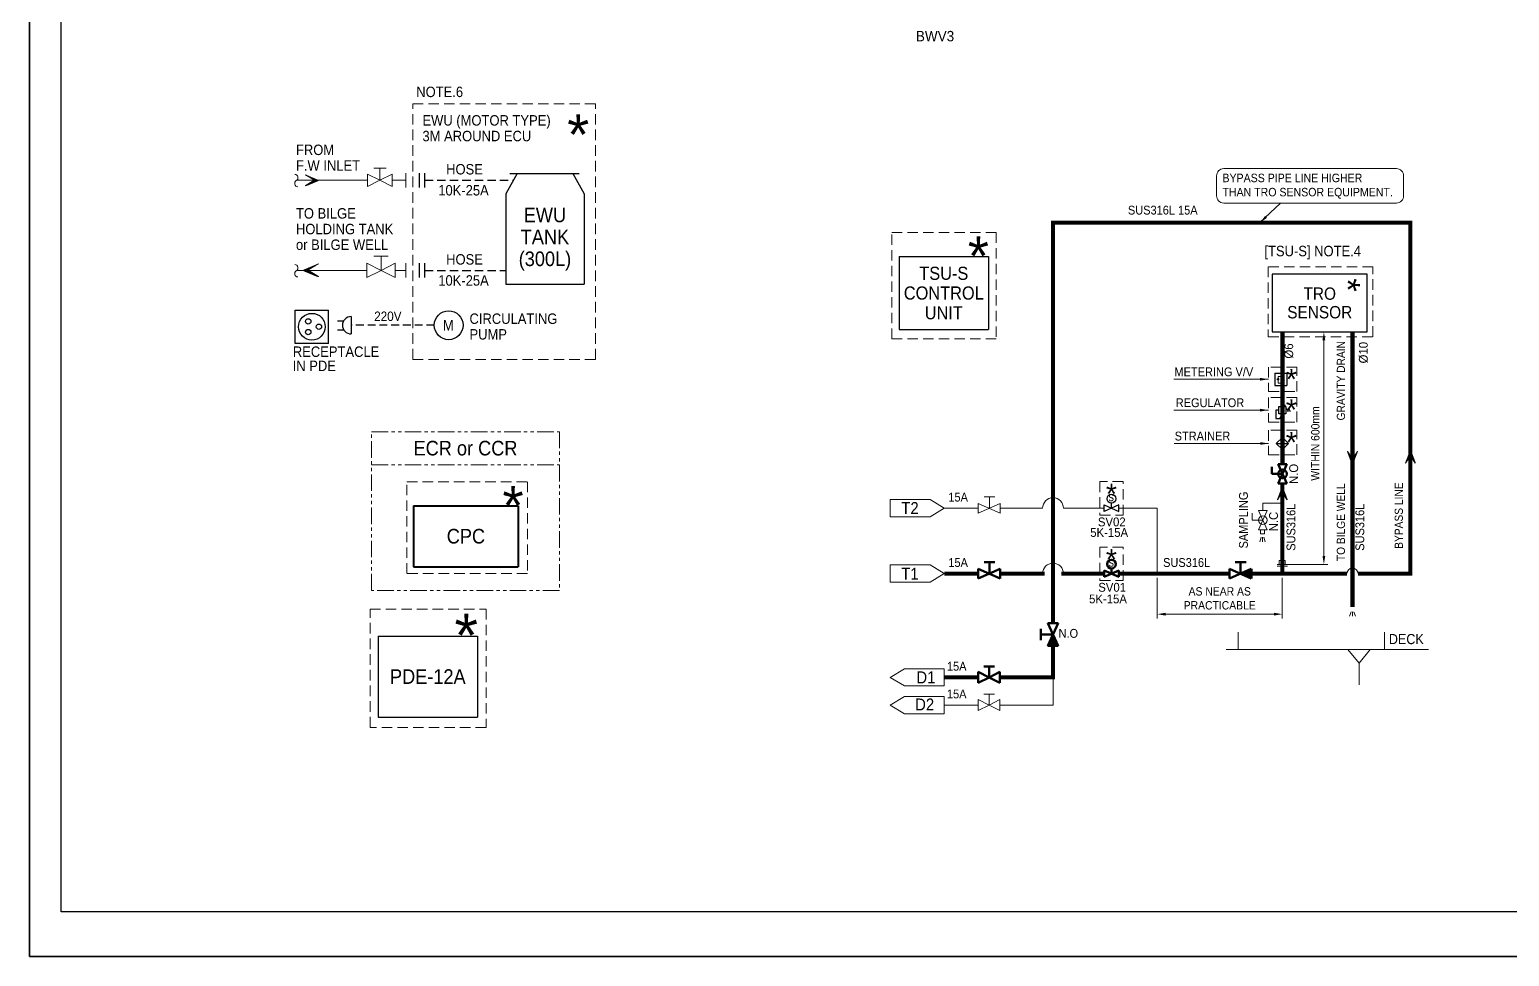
# Model space of a CAD drawing. Extents: x -553847 to 4496999, y 514150 to 878882.
# Drawn here: x 4364381 to 4399829, y 721680 to 743871 of the extents above; entities that cross this region are included whole.
import ezdxf

# ---------------------------------------------------------------- set-up
doc = ezdxf.new("R2010")
doc.units = 0
doc.header["$LTSCALE"] = 25
doc.header["$MEASUREMENT"] = 0
doc.header["$PDMODE"] = 3
doc.header["$PDSIZE"] = -7
for name, pattern in [('_DASH', [0.6, 0.4, -0.2]), ('ACAD_ISO03W100', [30, 12, -18]), ('DASHED', [0.75, 0.5, -0.25]), ('DASHED2', [0.375, 0.25, -0.125]), ('HIDDEN', [0.375, 0.25, -0.125]), ('PHANTOM2', [31.75, 15.875, -3.175, 3.175, -3.175, 3.175, -3.175])]:
    doc.linetypes.add(name, pattern=pattern)
doc.layers.get('0').update_dxf_attribs({"linetype": 'CONTINUOUS', "lineweight": 9})
doc.layers.get('DEFPOINTS').update_dxf_attribs({"linetype": 'CONTINUOUS'})
doc.layers.add('0.1 Defpoints', color=7, linetype='CONTINUOUS', plot=False)
doc.layers.add('0.2 Dwg sheet', color=7, linetype='CONTINUOUS')
doc.layers.add('0.3 Text', color=7, linetype='CONTINUOUS')
for name, color, linetype, lineweight in [('0.4 Maker scope box', 3, 'HIDDEN', 9), ('0.5 Dim', 1, 'CONTINUOUS', 9), ('1.1 Y_Pipe', 7, 'CONTINUOUS', 13), ('1.5 M_Equip', 4, 'CONTINUOUS', 30), ('1.6 M_Cable', 2, 'CONTINUOUS', 25), ('1.9 Arrow', 1, 'CONTINUOUS', 9)]:
    doc.layers.add(name, color=color, linetype=linetype, lineweight=lineweight)
doc.layers.add('2.1 Valve open', color=7, linetype='CONTINUOUS', lineweight=50, true_color=0x1b21e4)
doc.layers.add('2.3 TSU sampling line', color=7, linetype='DASHED2', true_color=0xf4541a)
doc.styles.add('ARIAL', font='arial.ttf')
doc.styles.get("Standard").update_dxf_attribs({"font": '', "width": 0.95, "height": 250})
doc.styles.get('Standard').set_extended_font_data('Gulim')
doc.dimstyles.new('TC50', dxfattribs={"dimtxt": 250, "dimasz": 200, "dimexe": 100, "dimexo": 100, "dimgap": 100, "dimtad": 1, "dimtoh": 1, "dimdec": 0, "dimrnd": 0.0005, "dimzin": 9, "dimdsep": 46, "dimtxsty": 'Standard', "dimcen": -3.5, "dimclrd": 1, "dimclre": 1, "dimazin": 2, "dimtfac": 0.6, "dimtdec": 0, "dimtmove": 0, "dimatfit": 3, "dimfxl": 4, "dimtolj": 1, "dimlwd": 15, "dimlwe": 15, "dimarcsym": 0})
pattern_1 = [(13.885806738, (4366117.364324, 686644.494014), (-0.00395095011, 0.015982025189), [])]

# ---------------------------------------------------------------- blocks, each defined once
blk = doc.blocks.new('양식 51-Q-02-08')
at = {"layer": '0.1 Defpoints'}
blk.add_lwpolyline([(-2677005, 1033560), (-2613196, 1033560), (-2613196, 988132), (-2677005, 988132)], close=True, dxfattribs=at)
at = {"layer": '0.2 Dwg sheet'}
blk.add_lwpolyline([(-2613953, 989196), (-2676245, 989196), (-2676245, 1032800), (-2613953, 1032800)], close=True, dxfattribs=at)
blk = doc.blocks.new('*D219')
at = {"color": 1, "linetype": 'ByBlock', "lineweight": 15, "ltscale": 30, "transparency": 16777216}
for p, q in [((4391393, 730745), (4391393, 729774)), ((4394388, 730745), (4394388, 729774)), ((4394188, 729874), (4391593, 729874))]:
    blk.add_line(p, q, dxfattribs=at)
at = {"color": 1, "linetype": 'Continuous', "ltscale": 30, "transparency": 16777216}
for points in [[(4391593, 729907), (4391593, 729840), (4391393, 729874)], [(4394188, 729907), (4394188, 729840), (4394388, 729874)]]:
    blk.add_solid(points, dxfattribs=at)
at = {"layer": 'DEFPOINTS', "color": 0, "linetype": 'Continuous', "ltscale": 30, "transparency": 16777216}
for p in [(4391393, 730845), (4394388, 730845), (4391393, 729874)]:
    blk.add_point(p, dxfattribs=at)
at = {"color": 0, "linetype": 'Continuous', "ltscale": 30, "transparency": 16777216, "insert": (4392890, 730252), "char_height": 250, "attachment_point": 5}
blk.add_mtext('\\A1;{\\H0.8x;AS NEAR AS  \\PPRACTICABLE}', dxfattribs=at)
blk = doc.blocks.new('*D220')
at = {"color": 1, "linetype": 'ByBlock', "lineweight": 15, "ltscale": 30, "transparency": 16777216}
for p, q in [((4395485, 736632), (4395485, 736632)), ((4395385, 731267), (4395385, 736432))]:
    blk.add_line(p, q, dxfattribs=at)
at = {"color": 1, "linetype": 'Continuous', "ltscale": 30, "transparency": 16777216}
for points in [[(4395351, 736432), (4395418, 736432), (4395385, 736632)], [(4395351, 731267), (4395418, 731267), (4395385, 731067)]]:
    blk.add_solid(points, dxfattribs=at)
at = {"layer": 'DEFPOINTS', "color": 0, "linetype": 'Continuous', "ltscale": 30, "transparency": 16777216}
for p in [(4395385, 736632), (4395385, 736632), (4395385, 731067)]:
    blk.add_point(p, dxfattribs=at)
at = {"color": 0, "linetype": 'Continuous', "ltscale": 30, "transparency": 16777216, "insert": (4395181, 733961), "char_height": 250, "attachment_point": 5, "rotation": 90}
blk.add_mtext('\\A1;{\\H0.8x;WITHIN 600mm}', dxfattribs=at)

msp = doc.modelspace()

# ---------------------------------------------------------------- hatches: boundary and pattern name
at = {"layer": '0.5 Dim'}
h = msp.add_hatch(dxfattribs=at)
h.set_pattern_fill('ANSI31', color=256, scale=0.005185, angle=328.88581)
h.set_pattern_definition(pattern_1)
h.paths.add_polyline_path([(4394412, 735475), (4394438.9, 735465.1), (4394414.8, 735479.7)])
h = msp.add_hatch(dxfattribs=at)
h.set_pattern_fill('ANSI31', color=256, scale=0.005185, angle=328.88581)
h.set_pattern_definition(pattern_1)
h.paths.add_polyline_path([(4394417.6, 735484.3), (4394438.9, 735465.1), (4394414.8, 735479.7)])
at = {"layer": '0.5 Dim', "linetype": 'Continuous', "ltscale": 30}
h = msp.add_hatch(dxfattribs=at)
h.set_pattern_fill('ANSI31', color=256, angle=90)
h.set_pattern_definition([(135, (4381915.17488, 2180256.27789), (-0.088388347648, -0.088388347648), [])])
h.paths.add_polyline_path([(4395952.3, 733770.2), (4396069.6, 733588.9), (4396186.9, 733770.2), (4396069.6, 733463.3)])
h = msp.add_hatch(dxfattribs=at)
h.set_pattern_fill('ANSI31', color=256, angle=90)
h.set_pattern_definition([(135, (4383301.96936, 2180589.99106), (-0.088388347648, -0.088388347648), [])])
h.paths.add_polyline_path([(4397339.1, 733490), (4397456.4, 733671.3), (4397573.7, 733490), (4397456.4, 733797)])
h = msp.add_hatch(dxfattribs=at)
h.set_pattern_fill('ANSI31', color=256, angle=90)
h.set_pattern_definition([(135, (4380233.16393, 2179711.06503), (-0.088388347648, -0.088388347648), [])])
h.paths.add_polyline_path([(4394270.3, 732611.1), (4394387.6, 732792.4), (4394504.9, 732611.1), (4394387.6, 732918)])
at = {"layer": '1.1 Y_Pipe'}
msp.add_hatch(color=256, dxfattribs=at).paths.add_polyline_path([(4393386.5, 730844.7), (4393647.2, 730960.5), (4393647.2, 730729)])
h = msp.add_hatch(dxfattribs=at)
h.set_pattern_fill('ANSI31', color=256, scale=0.88616, angle=90)
h.set_pattern_definition([(135, (4725684.18578, 606545.97657), (-0.078326218152, -0.078326218152), [])])
h.paths.add_polyline_path([(4388896.8, 729388.1), (4389019.5, 729114.1), (4388775.8, 729113.3)])
at = {"layer": '1.5 M_Equip'}
h = msp.add_hatch(color=256, dxfattribs=at)
h.paths.add_polyline_path([(4394391.5, 734849.7), (4394401.9, 734812.2), (4394380.9, 734812.2)])
h.paths.add_polyline_path([(4394380.8, 734705.6), (4394401.8, 734705.5), (4394391.3, 734668.1)])
at = {"layer": '1.9 Arrow'}
h = msp.add_hatch(dxfattribs=at)
h.set_pattern_fill('ANSI31', color=1, scale=0.459104, angle=-180, style=0)
h.set_pattern_definition([(225, (4695849.47435, 1134025.13509), (0.0405794473345, -0.0405794473345), [])])
h.paths.add_polyline_path([(4370988.3, 740391.5), (4371202.4, 740261.6), (4370988.3, 740131.7), (4371299.8, 740261.6)])
h = msp.add_hatch(dxfattribs=at)
h.set_pattern_fill('ANSI31', color=1, scale=0.542545, style=0)
h.set_pattern_definition([(315, (3987397.6862, 1203436.819964), (-0.0479546550996, -0.0479546550996), [])])
h.paths.add_polyline_path([(4371301.6, 738261.3), (4371048.5, 738107.8), (4371301.6, 737954.3), (4370933.5, 738107.8)])
at = {"layer": '2.1 Valve open'}
msp.add_hatch(color=256, dxfattribs=at).paths.add_polyline_path([(4393386.5, 730844.7), (4393647.2, 730960.5), (4393647.2, 730729)])
h = msp.add_hatch(dxfattribs=at)
h.set_pattern_fill('ANSI31', color=256, scale=0.88616, angle=90)
h.set_pattern_definition([(135, (4725684.18578, 606545.97657), (-0.078326218152, -0.078326218152), [])])
h.paths.add_polyline_path([(4388896.8, 729388.1), (4389019.5, 729114.1), (4388775.8, 729113.3)])

# ---------------------------------------------------------------- linework, layer by layer
at = {"color": 1, "linetype": 'Continuous', "lineweight": 15, "ltscale": 30}
for p, q in [((4394391.5, 736631.8), (4395484.7, 736631.8)), ((4394387.6, 731067.2), (4395480.8, 731067.2))]:
    msp.add_line(p, q, dxfattribs=at)
at = {"layer": '0.1 Defpoints', "color": 4, "linetype": 'ByBlock'}
msp.add_lwpolyline([(4364381.2, 721679.7), (4428190.1, 721679.7), (4428190.1, 767107.6), (4364381.2, 767107.6)], close=True, dxfattribs=at)
at = {"layer": '0.3 Text'}
for p, q in [((4394205.9, 735645.7, 0), (4394205.9, 735351.7, 0)), ((4394205.9, 735645.7, 0), (4394500, 735645.7, 0)), ((4394500, 735645.7, 0), (4394500, 735351.7, 0)), ((4394205.9, 735351.7, 0), (4394500, 735351.7, 0)), ((4394244.8, 733960.7), (4394391.5, 734107.3)), ((4394391.5, 733814), (4394244.8, 733960.7)), ((4394538.1, 733960.7), (4394391.5, 734107.3)), ((4394391.5, 733814), (4394538.1, 733960.7))]:
    msp.add_line(p, q, dxfattribs=at)
at = {"layer": '0.3 Text', "linetype": 'ACAD_ISO03W100'}
msp.add_line((4394244.8, 733960.7), (4394538.1, 733960.7), dxfattribs=at)
at = {"layer": '0.4 Maker scope box', "linetype": 'DASHED', "lineweight": 15, "ltscale": 20}
msp.add_line((4377934.9, 735975.1), (4377934.9, 742096), dxfattribs=at)
msp.add_lwpolyline([(4377934.9, 735975.1), (4373560.3, 735975.1), (4373560.3, 742096), (4377934.9, 742096)], dxfattribs=at)
at = {"layer": '0.4 Maker scope box', "linetype": 'DASHED', "lineweight": 15, "ltscale": 20, "elevation": 0}
for points in [[(4385034.1, 739015.9), (4387536.1, 739015.9), (4387536.1, 736467.1), (4385034.1, 736467.1)], [(4394060.7, 735204.9), (4394739.1, 735204.9), (4394739.1, 735790), (4394060.7, 735790)], [(4394060.7, 734474.5), (4394739.1, 734474.5), (4394739.1, 735059.6), (4394060.7, 735059.6)], [(4394060.7, 733693), (4394739.1, 733693), (4394739.1, 734278.2), (4394060.7, 734278.2)], [(4390573.2, 733047.9), (4390020.9, 733047.9), (4390020.9, 732243.8), (4390573.2, 732243.8)], [(4390573.2, 731481.9), (4390020.9, 731481.9), (4390020.9, 730677.7), (4390573.2, 730677.7)]]:
    msp.add_lwpolyline(points, close=True, dxfattribs=at)
at = {"layer": '0.4 Maker scope box', "linetype": 'DASHED', "lineweight": 15, "ltscale": 20}
for points in [[(4394051.7, 736518.1), (4396557.3, 736518.1), (4396557.3, 738190.4), (4394051.7, 738190.4)], [(4376304.4, 730847.7), (4373420.8, 730847.7), (4373420.8, 733043.7), (4376304.4, 733043.7)], [(4372536.1, 729995.7), (4375316.1, 729995.7), (4375316.1, 727163.7), (4372536.1, 727163.7)]]:
    msp.add_lwpolyline(points, close=True, dxfattribs=at)
at = {"layer": '0.5 Dim'}
for p, q in [((4394391.5, 735565.2, 0), (4394285.9, 735565.2, 0)), ((4394285.9, 735565.2, 0), (4394285.9, 735521.4, 0)), ((4394391.5, 735645.7, 0), (4394391.5, 735351.7, 0)), ((4394285.9, 735476.5, 0), (4394260.7, 735511, 0)), ((4394285.9, 735476.5, 0), (4394311.2, 735511, 0)), ((4394285.9, 735476.5, 0), (4394285.9, 735402.7, 0)), ((4394391.5, 735402.7, 0), (4394285.9, 735402.7, 0)), ((4394367.2, 735508.2, 0), (4394414.8, 735479.7, 0)), ((4394412, 735475, 0), (4394414.8, 735479.7, 0)), ((4394417.6, 735484.3, 0), (4394414.8, 735479.7, 0))]:
    msp.add_line(p, q, dxfattribs=at)
at = {"layer": '0.5 Dim', "color": 3, "linetype": 'Continuous', "ltscale": 30}
msp.add_lwpolyline([(4392984.2, 740541.7), (4397125.4, 740541.7, -0.4142136), (4397295, 740372.1), (4397295, 739888.7, -0.4142136), (4397125.4, 739719.1), (4392984.2, 739719.1, -0.4142136), (4392814.6, 739888.7), (4392814.6, 740372.1, -0.4142136)], format="xyb", close=True, dxfattribs=at)
at = {"layer": '0.5 Dim', "linetype": 'Continuous', "ltscale": 30}
for points in [[(4395952.3, 733770.2), (4396069.6, 733463.3), (4396186.9, 733770.2), (4396069.6, 733588.9)], [(4397339.1, 733490), (4397456.4, 733797), (4397573.7, 733490), (4397456.4, 733671.3)], [(4394270.3, 732611.1), (4394387.6, 732918), (4394504.9, 732611.1), (4394387.6, 732792.4)]]:
    msp.add_lwpolyline(points, close=True, dxfattribs=at)
at = {"layer": '0.5 Dim'}
for centre, radius in [((4394391.5, 735565.2, 0), 8.99), ((4394285.9, 735504.6, 0), 16.8), ((4394391.5, 735402.7, 0), 8.99)]:
    msp.add_circle(centre, radius, dxfattribs=at)
for centre, start, end in [((4394335.6, 735491.7, 0), 328.03861, 31.96139), ((4394447.3, 735491.7, 0), 148.03861, 211.96139)]:
    msp.add_arc(centre, 51.3, start, end, dxfattribs=at)
at = {"layer": '1.1 Y_Pipe'}
for p, q in [((4372625.7, 740557), (4372920, 740557)), ((4372772.9, 740262.7), (4372772.9, 740557)), ((4372478.6, 740262.7), (4370778.6, 740262.7)), ((4372478.6, 740115.5), (4372478.6, 740409.8)), ((4372478.6, 740409.8), (4372772.9, 740262.7)), ((4372772.9, 740262.7), (4372478.6, 740115.5)), ((4372772.9, 740262.7), (4373067.2, 740409.8)), ((4372772.9, 740262.7), (4373067.2, 740115.5)), ((4373067.2, 740115.5), (4373067.2, 740409.8)), ((4373394.8, 740091.8), (4373394.8, 740433.6)), ((4372629, 738446), (4372970.7, 738446)), ((4372799.9, 738104.3), (4372799.9, 738446)), ((4372458.2, 738104.3), (4370781.1, 738104.3)), ((4372458.2, 737933.4), (4372458.2, 738275.2)), ((4372458.2, 738275.2), (4372799.9, 738104.3)), ((4372799.9, 738104.3), (4372458.2, 737933.4)), ((4372799.9, 738104.3), (4373141.6, 738275.2)), ((4372799.9, 738104.3), (4373141.6, 737933.4)), ((4373141.6, 737933.4), (4373141.6, 738275.2)), ((4373394.8, 737933.4), (4373394.8, 738275.2)), ((4394391.5, 735645.7, 0), (4394391.5, 736631.8)), ((4396069.6, 730048.3), (4396069.6, 736631.8)), ((4394391.5, 735351.7, 0), (4394391.5, 734107.3)), ((4394288.9, 732999.8), (4394494.1, 733462)), ((4394288.9, 733462), (4394494.1, 732999.8)), ((4394288.9, 733462), (4394494.1, 733462)), ((4394138.3, 733230.9), (4394138.3, 733400.3)), ((4394391.5, 733230.9), (4394138.3, 733230.9)), ((4394494.1, 732999.8), (4394288.9, 732999.8)), ((4394387.6, 732999.8), (4394387.6, 731155.8)), ((4384999.1, 732617.7), (4385950, 732617.7)), ((4384999.1, 732617.7), (4384999.1, 732203.9)), ((4386292.9, 732410.8), (4385950, 732617.7)), ((4386292.9, 732410.8), (4385950, 732203.9)), ((4386292.9, 732410.8), (4387105.6, 732410.8)), ((4387105.6, 732526.6), (4387105.6, 732295.1)), ((4387105.6, 732295.1), (4387627, 732526.6)), ((4387627, 732295.1), (4387105.6, 732526.6)), ((4387506, 732685.4), (4387245.3, 732685.4)), ((4387361.6, 732412.9), (4387380.3, 732412.9)), ((4387371, 732410.8), (4387371, 732685.4)), ((4387631.7, 732526.6), (4387631.7, 732295.1)), ((4387631.7, 732410.8), (4388646.8, 732410.8)), ((4389146.8, 732410.8), (4390118.1, 732410.8)), ((4390470.8, 732410.8), (4391393.1, 732410.8)), ((4391393.1, 730844.7), (4391393.1, 732410.8)), ((4393819.1, 731892.8, 0), (4394024.3, 732355, 0)), ((4393819.1, 732355, 0), (4394024.3, 731892.8, 0)), ((4393819.1, 732355, 0), (4394024.3, 732355, 0)), ((4393921.7, 732355, 0), (4393921.7, 732528.8, 0)), ((4393921.7, 732528.8, 0), (4394387.6, 732528.8)), ((4384999.1, 732203.9), (4385950, 732203.9)), ((4393668.5, 732123.9, 0), (4393668.5, 732293.3, 0)), ((4393921.7, 732123.9, 0), (4393668.5, 732123.9, 0)), ((4394024.3, 731892.8, 0), (4393819.1, 731892.8, 0)), ((4393884.3, 731719.2, 0), (4393848.9, 731604.4, 0)), ((4393915.4, 731719.2, 0), (4393915.4, 731604.4, 0)), ((4393946.5, 731719.2, 0), (4393981.9, 731604.4, 0)), ((4384999.1, 731051.6), (4385950, 731051.6)), ((4384999.1, 731051.6), (4384999.1, 730637.8)), ((4386292.9, 730844.7), (4385950, 731051.6)), ((4387105.6, 730960.5), (4387105.6, 730729)), ((4387105.6, 730729), (4387627, 730960.5)), ((4387627, 730729), (4387105.6, 730960.5)), ((4387506, 731119.3), (4387245.3, 731119.3)), ((4387371, 730844.7), (4387371, 731119.3)), ((4387631.7, 730960.5), (4387631.7, 730729)), ((4393121.1, 730960.5), (4393121.1, 730729)), ((4393121.1, 730729), (4393642.5, 730960.5)), ((4393642.5, 730729), (4393121.1, 730960.5)), ((4393521.5, 731119.3), (4393260.8, 731119.3)), ((4393386.5, 730844.7), (4393386.5, 731119.3)), ((4393647.2, 730960.5), (4393647.2, 730729)), ((4394511.7, 731067.2), (4394263.5, 731067.2)), ((4394511.7, 731027), (4394263.5, 731027)), ((4394316.9, 731067.2), (4394316.9, 731155.8)), ((4394458.3, 731155.8), (4394316.9, 731155.8)), ((4394387.6, 731027), (4394387.6, 730844.7)), ((4394458.3, 731067.2), (4394458.3, 731155.8)), ((4384999.1, 730637.8), (4385950, 730637.8)), ((4386292.9, 730844.7), (4385950, 730637.8)), ((4386292.9, 730844.7), (4387105.6, 730844.7)), ((4387361.6, 730846.8), (4387380.3, 730846.8)), ((4387631.7, 730844.7), (4388646.8, 730844.7)), ((4389146.8, 730844.7), (4390118.1, 730844.7)), ((4390470.8, 730844.7), (4393121.1, 730844.7)), ((4393377.2, 730846.8), (4393395.8, 730846.8)), ((4395936.6, 730844.7), (4393647.2, 730844.7)), ((4396038.3, 729933.4), (4395997, 729829.1)), ((4396069.6, 729933.8), (4396069.6, 729824.1)), ((4396100.9, 729933.4), (4396142.2, 729829.1)), ((4388607.2, 729524.4), (4388608.1, 729250)), ((4389019.5, 729114.1), (4388774, 729662.2)), ((4388774, 729662.2), (4389017.4, 729662.2)), ((4389017.4, 729662.2), (4388775.8, 729113.3)), ((4388896.8, 729388.1), (4388607.7, 729387.2)), ((4393328.1, 729446.6), (4393328.1, 729027.2)), ((4396834.5, 729446.6), (4396834.5, 729027.2)), ((4389019.5, 729114.1), (4388775.8, 729113.3)), ((4397886.9, 729027.2), (4393045.2, 729027.2)), ((4395958.6, 729027.2), (4396226.1, 728702.5)), ((4396493.5, 729027.2), (4396226.1, 728702.5)), ((4384999.1, 728361.2), (4385341.9, 728568.1)), ((4386292.9, 728568.1), (4385341.9, 728568.1)), ((4386292.9, 728568.1), (4386292.9, 728154.3)), ((4387105.6, 728231.3), (4387105.6, 728491)), ((4387105.6, 728491), (4387365.3, 728361.2)), ((4387235.4, 728620.9), (4387495.1, 728620.9)), ((4387365.3, 728361.2), (4387365.3, 728620.9)), ((4387365.3, 728361.2), (4387625, 728491)), ((4387625, 728231.3), (4387625, 728491)), ((4396226.1, 728702.5), (4396226.1, 728182)), ((4384999.1, 728361.2), (4385341.9, 728154.3)), ((4386292.9, 728154.3), (4385341.9, 728154.3)), ((4387365.3, 728361.2), (4387105.6, 728231.3)), ((4387365.3, 728361.2), (4387365.3, 728361.2)), ((4387365.3, 728361.2), (4387625, 728231.3)), ((4384999.1, 727698), (4385341.9, 727904.9)), ((4386292.9, 727904.9), (4385341.9, 727904.9)), ((4386292.9, 727904.9), (4386292.9, 727491.1)), ((4387105.6, 727568.2), (4387105.6, 727827.8)), ((4387105.6, 727827.8), (4387365.3, 727698)), ((4387235.4, 727957.7), (4387495.1, 727957.7)), ((4387365.3, 727698), (4387365.3, 727957.7)), ((4387365.3, 727698), (4387625, 727827.8)), ((4387625, 727568.2), (4387625, 727827.8)), ((4384999.1, 727698), (4385341.9, 727491.1)), ((4386292.9, 727491.1), (4385341.9, 727491.1)), ((4387365.3, 727698), (4387105.6, 727568.2)), ((4387365.3, 727698), (4387365.3, 727698)), ((4387365.3, 727698), (4387625, 727568.2))]:
    msp.add_line(p, q, dxfattribs=at)
at = {"layer": '1.1 Y_Pipe', "linetype": 'Continuous', "lineweight": 0, "ltscale": 30}
for p, q in [((4373067.2, 740262.7), (4373394.8, 740262.7)), ((4373142.8, 738104.3), (4373394.8, 738104.3))]:
    msp.add_line(p, q, dxfattribs=at)
at = {"layer": '1.1 Y_Pipe', "linetype": 'ByBlock', "ltscale": 3}
for p, q in [((4397319.6, 739249.5), (4388896.8, 739249.5)), ((4396202.6, 730844.7), (4397456.4, 730844.7)), ((4388897.6, 729113.7), (4388897.6, 727698)), ((4387105.6, 728361.2), (4386292.9, 728361.2)), ((4388897.6, 728361.2), (4387625.9, 728361.2)), ((4386292.9, 727698), (4387105.6, 727698)), ((4387625.9, 727698), (4388897.6, 727698))]:
    msp.add_line(p, q, dxfattribs=at)
at = {"layer": '1.1 Y_Pipe', "linetype": 'Continuous', "ltscale": 30}
for p, q in [((4388896.8, 729662.2), (4388896.8, 739249.5)), ((4397319.6, 739249.5), (4397456.4, 739249.5)), ((4397456.4, 730844.7), (4397456.4, 739249.5))]:
    msp.add_line(p, q, dxfattribs=at)
at = {"layer": '1.1 Y_Pipe', "color": 1}
for p in [(4394412, 735475, 0), (4394417.6, 735484.3, 0)]:
    msp.add_line(p, (4394438.9, 735465.1, 0), dxfattribs=at)
at = {"layer": '1.1 Y_Pipe', "lineweight": -3, "ltscale": 100}
msp.add_line((4394391.5, 733462), (4394391.5, 733814), dxfattribs=at)
at = {"layer": '1.1 Y_Pipe', "color": 1, "linetype": 'PHANTOM2'}
msp.add_line((4372572.9, 733450.5), (4377072.6, 733450.5), dxfattribs=at)
at = {"layer": '1.1 Y_Pipe', "color": 0}
for p, q in [((4393868.7, 731892.8, 0), (4393868.7, 731799.4, 0)), ((4393868.7, 731799.4, 0), (4393962, 731799.4, 0)), ((4393962, 731892.8, 0), (4393962, 731799.4, 0))]:
    msp.add_line(p, q, dxfattribs=at)
at = {"layer": '1.1 Y_Pipe', "color": 1, "linetype": 'PHANTOM2'}
msp.add_lwpolyline([(4372572.9, 734243), (4377072.6, 734243), (4377072.6, 730442.6), (4372572.9, 730442.6)], close=True, dxfattribs=at)
at = {"layer": '1.1 Y_Pipe'}
for centre in [(4394391.5, 733230.9), (4393921.7, 732123.9, 0)]:
    msp.add_circle(centre, 104.2, dxfattribs=at)
for centre, radius, start, end in [((4370730.9, 740324), 79.2, 300, 90), ((4370810.1, 740186.8), 79.2, 120, 270), ((4370730.9, 738165.6), 79.2, 300, 90), ((4370810.1, 738028.4), 79.2, 120, 270), ((4396069.6, 730844.7), 133, 0, 180)]:
    msp.add_arc(centre, radius, start, end, dxfattribs=at)
at = {"layer": '1.1 Y_Pipe', "linetype": 'Continuous', "ltscale": 30}
for centre in [(4388896.8, 732410.8), (4388896.8, 730844.7)]:
    msp.add_arc(centre, 250, 0, 180, dxfattribs=at)
at = {"layer": '1.5 M_Equip', "color": 4}
for p, q in [((4373720.4, 740091.8), (4373720.4, 740433.6)), ((4373846.7, 740091.8), (4373846.7, 740433.6)), ((4376058.6, 740429.5), (4375786.7, 739936.8)), ((4375886.3, 740429.5), (4377548.8, 740429.5)), ((4377392.6, 740429.5), (4377664.5, 739936.8)), ((4375786.7, 739936.8), (4375786.7, 737774.2)), ((4377664.5, 739936.8), (4377664.5, 737774.2)), ((4373720.4, 737933.4), (4373720.4, 738275.2)), ((4373846.7, 737933.4), (4373846.7, 738275.2)), ((4375786.7, 737774.2), (4377664.5, 737774.2)), ((4390118.1, 732332.5), (4390118.1, 732489.1)), ((4390118.1, 732489.1), (4390470.8, 732332.5)), ((4390470.8, 732489.1), (4390118.1, 732332.5)), ((4390294.5, 732410.8), (4390294.5, 732534.3)), ((4390470.8, 732332.5), (4390470.8, 732489.1)), ((4390294.5, 730844.7), (4390294.5, 730968.3)), ((4390118.1, 730766.4), (4390118.1, 730923)), ((4390118.1, 730923), (4390470.8, 730766.4)), ((4390470.8, 730923), (4390118.1, 730766.4)), ((4390470.8, 730766.4), (4390470.8, 730923))]:
    msp.add_line(p, q, dxfattribs=at)
at = {"layer": '1.5 M_Equip', "color": 4, "linetype": '_DASH', "ltscale": 20}
for p, q in [((4373846.7, 740262.7), (4375966.6, 740262.7)), ((4373846.7, 738104.3), (4375786.7, 738104.3))]:
    msp.add_line(p, q, dxfattribs=at)
at = {"layer": '1.5 M_Equip'}
for p, q in [((4385208.3, 738434.8), (4385208.3, 736688.2)), ((4385208.3, 738434.8), (4387351.1, 738434.8)), ((4387351.1, 738434.8), (4387351.1, 736688.2)), ((4385208.3, 736688.2), (4387351.1, 736688.2)), ((4394391.5, 734849.7, 0), (4394380.9, 734812.2, 0)), ((4394391.5, 734849.7, 0), (4394391.3, 734668.1, 0)), ((4394401.9, 734812.2, 0), (4394391.5, 734849.7, 0)), ((4394448.3, 734887.1), (4394437.7, 734849.6)), ((4394458.7, 734849.6), (4394437.7, 734849.6)), ((4394458.7, 734849.6), (4394448.3, 734887.1)), ((4394234, 734759, 0), (4394233.8, 734557, 0)), ((4394233.8, 734557, 0), (4394326.4, 734556.9, 0)), ((4394308.1, 734758.9, 0), (4394234, 734759, 0)), ((4394326.4, 734556.9, 0), (4394391.3, 734668.1, 0)), ((4394391.3, 734668.1, 0), (4394380.8, 734705.6, 0)), ((4394401.8, 734705.5, 0), (4394380.8, 734705.6, 0)), ((4394401.9, 734812.2, 0), (4394380.9, 734812.2, 0)), ((4394401.8, 734705.5, 0), (4394391.3, 734668.1, 0)), ((4394474.7, 734758.8, 0), (4394503.8, 734790.7, 0)), ((4394503.8, 734790.7, 0), (4394522, 734723.9, 0)), ((4394522, 734723.9, 0), (4394548.3, 734790.7, 0)), ((4394548.3, 734790.7, 0), (4394576.6, 734722.9, 0)), ((4372729.7, 729350), (4372729.7, 727409.4)), ((4372729.7, 729350), (4375110.6, 729350)), ((4375110.6, 729350), (4375110.6, 727409.4)), ((4372729.7, 727409.4), (4375110.6, 727409.4))]:
    msp.add_line(p, q, dxfattribs=at)
at = {"layer": '1.5 M_Equip', "color": 6}
for p, q in [((4370743.4, 736357.4), (4370743.4, 737156.8)), ((4370743.4, 737156.8), (4371542.8, 737156.8)), ((4371542.8, 736357.4), (4371542.8, 737156.8)), ((4371542.8, 736357.4), (4370743.4, 736357.4))]:
    msp.add_line(p, q, dxfattribs=at)
at = {"layer": '1.5 M_Equip', "color": 4, "lineweight": 40}
for p, q in [((4373579.3, 732465.9), (4373579.3, 731010.7)), ((4373579.3, 732465.9), (4376085.7, 732465.9)), ((4376085.7, 732465.9), (4376085.7, 731010.7)), ((4373579.3, 731010.7), (4376085.7, 731010.7))]:
    msp.add_line(p, q, dxfattribs=at)
at = {"layer": '1.5 M_Equip', "color": 4}
msp.add_lwpolyline([(4396424, 738018.2), (4394147.1, 738018.2), (4394147.1, 736631.8), (4396424, 736631.8)], close=True, dxfattribs=at)
at = {"layer": '1.5 M_Equip', "elevation": 0}
msp.add_lwpolyline([(4394474.8, 734849.6), (4394474.6, 734668), (4394308, 734668.1), (4394308.1, 734849.7)], close=True, dxfattribs=at)
at = {"layer": '1.5 M_Equip', "color": 6}
for centre, radius in [((4371143.1, 736757.1), 319.8), ((4371055.2, 736885), 64), ((4371055.2, 736629.2), 64), ((4371311, 736757.1), 64)]:
    msp.add_circle(centre, radius, dxfattribs=at)
at = {"layer": '1.5 M_Equip', "color": 4}
for centre, radius in [((4374420.4, 736792.4), 345.7), ((4390294.5, 732639.1), 104.8), ((4390294.5, 731073.1), 104.8)]:
    msp.add_circle(centre, radius, dxfattribs=at)
at = {"layer": '1.6 M_Cable', "color": 2, "ltscale": 4}
for p, q in [((4372083.7, 737000.1), (4372083.7, 736584.7)), ((4371760.5, 736901.3), (4371906.8, 736901.3)), ((4371760.5, 736683.5), (4371906.8, 736683.5))]:
    msp.add_line(p, q, dxfattribs=at)
at = {"layer": '1.6 M_Cable', "color": 2, "linetype": 'DASHED2', "ltscale": 30}
msp.add_line((4374074.7, 736792.4), (4372083.7, 736792.4), dxfattribs=at)
at = {"layer": '1.6 M_Cable', "color": 2, "ltscale": 4}
msp.add_arc((4372083.7, 736792.4), 207.7, 90, 270, dxfattribs=at)
at = {"layer": '1.9 Arrow', "color": 1}
for p, q in [((4371219.7, 740261.6), (4370988.3, 740391.5)), ((4370988.3, 740391.5), (4371219.7, 740261.6)), ((4371301.6, 738261.3), (4371028.1, 738107.8))]:
    msp.add_line(p, q, dxfattribs=at)
at = {"layer": '2.1 Valve open'}
for p, q in [((4394288.9, 732999.8), (4394494.1, 733462)), ((4394288.9, 733462), (4394494.1, 732999.8)), ((4394288.9, 733462), (4394494.1, 733462)), ((4394138.3, 733230.9), (4394138.3, 733400.3)), ((4394391.5, 733230.9), (4394138.3, 733230.9)), ((4394494.1, 732999.8), (4394288.9, 732999.8)), ((4387105.6, 730960.5), (4387105.6, 730729)), ((4387105.6, 730729), (4387627, 730960.5)), ((4387627, 730729), (4387105.6, 730960.5)), ((4387506, 731119.3), (4387245.3, 731119.3)), ((4387371, 730844.7), (4387371, 731119.3)), ((4387631.7, 730960.5), (4387631.7, 730729)), ((4390294.5, 730844.7), (4390294.5, 730968.3)), ((4393121.1, 730960.5), (4393121.1, 730729)), ((4393121.1, 730729), (4393642.5, 730960.5)), ((4393642.5, 730729), (4393121.1, 730960.5)), ((4393521.5, 731119.3), (4393260.8, 731119.3)), ((4393386.5, 730844.7), (4393386.5, 731119.3)), ((4393647.2, 730960.5), (4393647.2, 730729)), ((4390118.1, 730766.4), (4390118.1, 730923)), ((4390118.1, 730923), (4390470.8, 730766.4)), ((4390470.8, 730923), (4390118.1, 730766.4)), ((4390470.8, 730766.4), (4390470.8, 730923)), ((4388607.2, 729524.4), (4388608.1, 729250)), ((4389019.5, 729114.1), (4388774, 729662.2)), ((4388774, 729662.2), (4389017.4, 729662.2)), ((4389017.4, 729662.2), (4388775.8, 729113.3)), ((4388896.8, 729388.1), (4388607.7, 729387.2)), ((4389019.5, 729114.1), (4388775.8, 729113.3)), ((4387105.6, 728231.3), (4387105.6, 728491)), ((4387105.6, 728491), (4387365.3, 728361.2)), ((4387235.4, 728620.9), (4387495.1, 728620.9)), ((4387365.3, 728361.2), (4387365.3, 728620.9)), ((4387365.3, 728361.2), (4387625, 728491)), ((4387625, 728231.3), (4387625, 728491)), ((4387365.3, 728361.2), (4387105.6, 728231.3)), ((4387365.3, 728361.2), (4387365.3, 728361.2)), ((4387365.3, 728361.2), (4387625, 728231.3))]:
    msp.add_line(p, q, dxfattribs=at)
for centre, radius in [((4394391.5, 733230.9), 104.2), ((4390294.5, 731073.1), 104.8)]:
    msp.add_circle(centre, radius, dxfattribs=at)
at = {"layer": '2.3 TSU sampling line', "linetype": 'Continuous', "lineweight": -3, "ltscale": 100, "const_width": 100}
for points in [[(4396202.6, 730844.7), (4397456.4, 730844.7), (4397456.4, 739249.5), (4388895.7, 739249.5), (4388896.8, 729662.2)], [(4396069.6, 736631.8), (4396069.6, 730048.3)], [(4393647.2, 730844.7), (4394387.6, 730844.7), (4394387.6, 732999.8)], [(4386292.9, 730844.7), (4387105.6, 730844.7)], [(4387631.7, 730844.7), (4388696.3, 730844.7)], [(4389097.3, 730844.7), (4390118.1, 730844.7)], [(4390470.8, 730844.7), (4393121.1, 730844.7)], [(4394387.6, 730844.7), (4395936.6, 730844.7)], [(4388896.8, 729113.7), (4388896.8, 728361.2), (4387625, 728361.2)], [(4387105.6, 728361.2), (4386292.9, 728361.2)]]:
    msp.add_lwpolyline(points, dxfattribs=at)
at = {"layer": '2.3 TSU sampling line', "linetype": 'Continuous', "lineweight": -3, "ltscale": 100, "const_width": 100, "elevation": 0}
msp.add_lwpolyline([(4394391.5, 733462), (4394391.5, 736631.8)], dxfattribs=at)

# ---------------------------------------------------------------- block references
at = {"color": 217, "linetype": 'Continuous', "true_color": 0x93278f}
msp.add_blockref('양식 51-Q-02-08', (7041386.2, -266452.4), dxfattribs=at)

# ---------------------------------------------------------------- texts
at = {"layer": '0.3 Text'}
for s, height, width, p in [('BWV3', 250, 0.99, (4385611.5, 743589.7)), ('SV02', 212, 0.98, (4389971.2, 731976.6)), ('5K-15A', 212, 0.98, (4389788, 731724.4)), ('SV01', 212, 0.98, (4389980.1, 730411)), ('5K-15A', 212, 0.98, (4389760.4, 730132.9)), ('N.O', 212, 0.95, (4389029.4, 729308.5)), ('DECK', 242.89, 0.95, (4396940.2, 729156))]:
    msp.add_text(s, height=height, dxfattribs=dict(at, width=width)).set_placement(p)
at = {"layer": '0.3 Text', "color": 3, "linetype": 'Continuous', "width": 0.95}
for s, p in [('NOTE.6', (4373643.3, 742254.9, 0)), ('[TSU-S] NOTE.4', (4393960.8, 738443.7))]:
    msp.add_text(s, height=250, dxfattribs=at).set_placement(p)
at = {"layer": '0.3 Text', "color": 0, "linetype": 'Continuous', "width": 0.95}
for s, height, p in [('HOSE', 250, (4374359, 740402.2)), ('10K-25A', 250, (4374170.4, 739898.9)), ('HOSE', 250, (4374359, 738243.8)), ('10K-25A', 250, (4374170.4, 737740.5)), ('220V', 225.36, (4372636, 736894.5)), ('M', 250, (4374282.3, 736664.5)), ('RECEPTACLE', 250, (4370686.6, 736034)), ('IN PDE ', 250, (4370683.2, 735694.5))]:
    msp.add_text(s, height=height, dxfattribs=at).set_placement(p)
at = {"layer": '0.3 Text', "linetype": 'Continuous', "width": 0.95}
for s, p in [('SUS316L 15A', (4390690.3, 739442.8)), ('METERING V/V', (4391804.6, 735570.9, 0)), ('REGULATOR', (4391836.7, 734831.1, 0)), ('STRAINER', (4391810.5, 734032.9)), ('SUS316L', (4391532.9, 731004.8))]:
    msp.add_text(s, height=212, dxfattribs=at).set_placement(p)
at = {"layer": '0.3 Text', "width": 0.98}
for s, p in [('Ø6', (4394648.8, 735993.9)), ('Ø10', (4396435.8, 735878.4)), ('N.O', (4394767.1, 732991.1)), ('N.C', (4394285.1, 731857.7, 0))]:
    msp.add_text(s, height=212, rotation=90, dxfattribs=at).set_placement(p)
at = {"layer": '0.3 Text', "lineweight": -3, "width": 0.95}
for s, p in [('GRAVITY DRAIN', (4395891.1, 734513)), ('TO BILGE WELL', (4395890.3, 731144.6)), ('BYPASS LINE', (4397276.9, 731439.9, -3249.4))]:
    msp.add_text(s, height=196.558, rotation=90, dxfattribs=at).set_placement(p)
at = {"layer": '0.3 Text', "linetype": 'ByBlock', "width": 0.95}
for p in [(4386389.2, 732570.6), (4386389.2, 731004.5), (4386355.3, 728521), (4386355.3, 727857.8)]:
    msp.add_text('15A', height=212, dxfattribs=at).set_placement(p)
at = {"layer": '0.3 Text', "color": 0, "width": 0.95}
for s, p in [('T2', (4385262.4, 732271.3)), ('T1', (4385262.5, 730697.7)), ('D1', (4385624.4, 728217.4)), ('D2', (4385593.7, 727568.3))]:
    msp.add_text(s, height=286.45, dxfattribs=at).set_placement(p)
at = {"layer": '0.3 Text', "linetype": 'Continuous', "width": 0.95}
for p in [(4394702.3, 731392.3), (4396351.7, 731392.3)]:
    msp.add_text('SUS316L', height=212, rotation=90, dxfattribs=at).set_placement(p)
at = {"layer": '0.3 Text', "color": 0, "insert": (4375866.5, 741508.4), "char_height": 250, "width": 4149.699, "attachment_point": 5, "line_spacing_factor": 0.9}
msp.add_mtext('\\pxql;EWU (MOTOR TYPE)\\P3M AROUND ECU ', dxfattribs=at)
at = {"layer": '0.3 Text', "color": 0, "linetype": 'Continuous', "char_height": 250, "attachment_point": 5, "line_spacing_factor": 0.9}
for s, insert, width in [('\\pxql;FROM \\PF.W INLET', (4371767.5, 740804.5), 2010.831), ('\\pxql;TO BILGE HOLDING TANK or BILGE WELL', (4372047.8, 739094), 2571.508), ('\\pxql;CIRCULATING\\PPUMP', (4376204.3, 736760), 2571.508)]:
    msp.add_mtext(s, dxfattribs=dict(at, insert=insert, width=width))
at = {"layer": '0.3 Text', "linetype": 'Continuous', "ltscale": 30, "insert": (4397912.9, 740421.3), "char_height": 203.817, "width": 4957.647, "attachment_point": 3}
msp.add_mtext('\\pxql;BYPASS PIPE LINE HIGHER \\PTHAN TRO SENSOR EQUIPMENT.', dxfattribs=at)
at = {"layer": '0.3 Text', "attachment_point": 5, "line_spacing_factor": 0.9}
for s, insert, char_height, width in [('\\pxqc;EWU \\PTANK\\P(300L)', (4376725.6, 738855.5), 350, 3911.813), ('\\pxqc;TSU-S\\PCONTROL \\PUNIT', (4386279.7, 737561.5), 315, 1928.537), ('TRO SENSOR', (4395285.6, 737325), 296.8, 2276.924), ('\\pxqc;ECR or CCR', (4374822.8, 733846.8), 350, 3911.813), ('\\pxqc;CPC ', (4374832.5, 731738.3), 350, 3911.813), ('\\pxqc;PDE-12A', (4373920.1, 728379.7), 350, 3911.813)]:
    msp.add_mtext(s, dxfattribs=dict(at, insert=insert, char_height=char_height, width=width))
at = {"layer": '0.3 Text', "insert": (4393351.7, 731447.5, 0), "char_height": 212, "attachment_point": 1, "rotation": 90}
msp.add_mtext('SAMPLING', dxfattribs=at)
at = {"layer": '0.4 Maker scope box', "style": 'ARIAL'}
for height, p in [(972, (4377258.2, 740873)), (489.4, (4394473, 735257.8)), (489.4, (4394473, 734527.4)), (489.4, (4394473, 733746, 0)), (489.4, (4390162.7, 732508.6)), (489.4, (4390162.7, 730942.5))]:
    msp.add_text('*', height=height, dxfattribs=at).set_placement(p)
at = {"layer": '0.4 Maker scope box', "linetype": 'DASHED', "lineweight": 15, "ltscale": 20, "style": 'ARIAL'}
for height, p in [(932.7, (4386855.1, 737984.9)), (932.7, (4375708.3, 732009.1)), (1036.3, (4374559.5, 728850.2))]:
    msp.add_text('*', height=height, dxfattribs=at).set_placement(p)
msp.add_text('*', height=594, rotation=270, dxfattribs=at).set_placement((4395658.1, 737915.8))
at = {"layer": '1.5 M_Equip', "color": 4, "width": 0.95}
for p in [(4390224.5, 732579.6), (4390224.5, 731013.5)]:
    msp.add_text('s', height=212, dxfattribs=at).set_placement(p)
at = {"layer": '2.1 Valve open', "width": 0.95}
msp.add_text('s', height=212, dxfattribs=at).set_placement((4390224.5, 731013.5))

# ---------------------------------------------------------------- dimensions: what is measured, and where the dimension line sits
at = {"color": 1, "linetype": 'Continuous', "ltscale": 30}
dim = msp.add_linear_dim(base=(4395384.7, 736631.8), p1=(4395384.7, 731067.2), p2=(4395384.7, 736631.8), angle=90, text='{\\H0.8x;WITHIN 600mm}', dimstyle='TC50', override={"dimtxt": 200, "dimtoh": 0, "dimarcsym": 1}, dxfattribs=at)
dim.commit()
dim.dimension.update_dxf_attribs({"geometry": '*D220', "text_midpoint": (4395384.7, 733960.7), "dimtype": 160})
dim = msp.add_linear_dim(base=(4391393.1, 729873.7), p1=(4394387.6, 730844.7), p2=(4391393.1, 730844.7), text='{\\H0.8x;AS NEAR AS  \\PPRACTICABLE}', dimstyle='TC50', override={"dimtxt": 200, "dimtoh": 0, "dimarcsym": 1}, dxfattribs=at)
dim.commit()
dim.dimension.update_dxf_attribs({"geometry": '*D219', "text_midpoint": (4392890.3, 729873.7), "dimtype": 160})

# ---------------------------------------------------------------- leaders
at = {"layer": '0.5 Dim', "color": 1, "linetype": 'Continuous', "ltscale": 30}
msp.add_leader([(4393854.5, 739249.5), (4394346.3, 739719.1)], dimstyle='TC50', override={"dimgap": 100, "dimtad": 0, "dimtoh": 0, "dimarcsym": 1}, dxfattribs=at)
at = {"layer": '0.5 Dim', "ltscale": 30}
for points in [[(4394054.7, 735498.7, 0), (4391790.6, 735498.7, 0)], [(4394057.7, 734759, 0), (4391793.6, 734759, 0)], [(4394060.7, 733960.7), (4391796.6, 733960.7)]]:
    msp.add_leader(points, dimstyle='TC50', override={"dimtoh": 0, "dimarcsym": 1}, dxfattribs=at)

doc.saveas('drawing.dxf')
